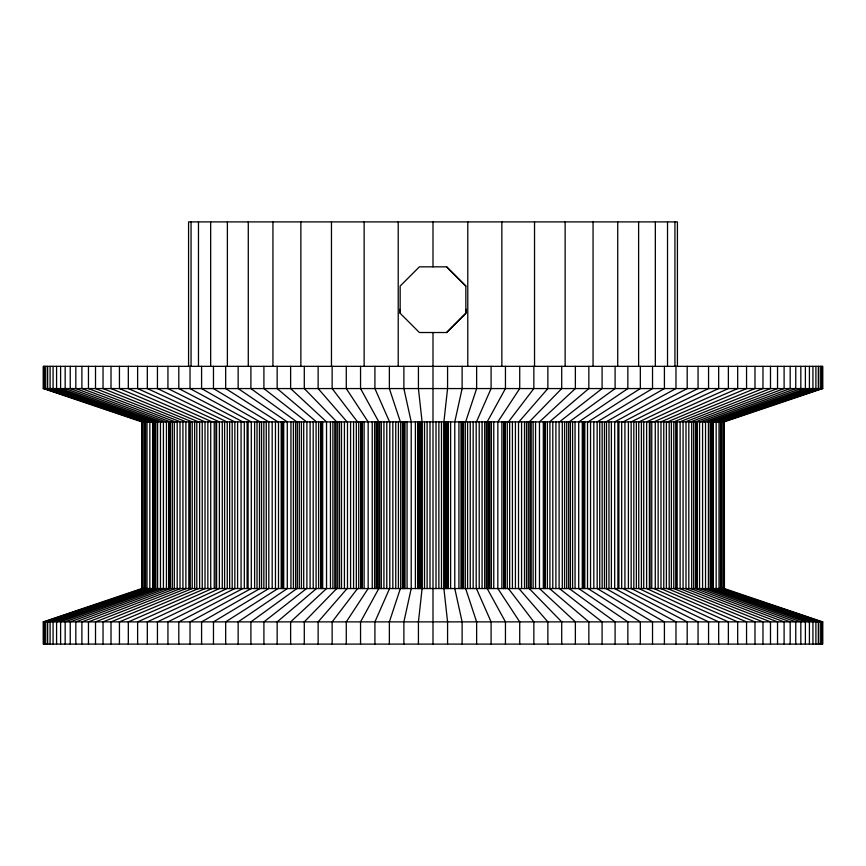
<?xml version="1.0" encoding="UTF-8"?>
<svg xmlns="http://www.w3.org/2000/svg" width="866" height="866" viewBox="0 0 866 866"><rect width="100%" height="100%" fill="white"/><g stroke="black" fill="none" stroke-linecap="round" stroke-linejoin="round"><path stroke-width="1.3" d="M222.27 588.544L222.27 421.894M254.615 588.544L254.615 421.894M290.944 588.544L290.944 421.894M330.444 588.544L330.444 421.894M372.239 588.544L372.239 421.894M415.388 588.544L415.388 421.894M458.926 588.544L458.926 421.894M501.89 588.544L501.89 421.894M543.318 588.544L543.318 421.894M582.288 588.544L582.288 421.894M617.913 588.544L617.913 421.894M649.403 588.544L649.403 421.894M422.099 588.544L418.43 621.875L418.43 644.098M443.901 421.894L447.57 388.563L447.57 366.34M466.384 309.314L465.843 313.286L446.607 332.522L419.393 332.522L400.157 313.286L399.616 309.314M400.373 588.544L389.364 621.875L389.364 644.098M465.627 421.894L476.636 388.563L476.636 366.34M389.57 588.544L374.913 621.875L374.913 644.098M476.43 421.894L491.087 388.563L491.087 366.34M378.821 588.544L360.548 621.875L360.548 644.098M487.179 421.894L505.452 388.563L505.452 366.34M357.571 588.544L332.143 621.875L332.143 644.098M508.429 421.894L533.857 388.563L533.857 366.34M347.104 588.544L318.136 621.875L318.136 644.098M518.896 421.894L547.864 388.563L547.864 366.34M336.755 588.544L304.291 621.875L304.291 644.098M529.245 421.894L561.709 388.563L561.709 366.34M446.607 332.522L465.843 313.286L465.843 286.072L446.607 266.836L419.393 266.836L400.157 286.072L400.157 313.286M316.469 588.544L277.163 621.875L277.163 644.098M549.531 421.894L588.837 388.563L588.837 366.34M306.553 588.544L263.913 621.875L263.913 644.098M559.447 421.894L602.087 388.563L602.087 366.34M296.832 588.544L250.902 621.875L250.902 644.098M569.168 421.894L615.098 388.563L615.098 366.34M277.954 588.544L225.669 621.875L225.669 644.098M588.046 421.894L640.331 388.563L640.331 366.34M259.952 588.544L201.583 621.875L201.583 644.098M606.048 421.894L664.417 388.563L664.417 366.34M242.913 588.544L178.807 621.875L178.807 644.098M623.087 421.894L687.193 388.563L687.193 366.34M234.783 588.544L167.939 621.875L167.939 644.098M631.217 421.894L698.061 388.563L698.061 366.34M226.935 588.544L157.439 621.875L157.439 644.098M639.065 421.894L708.561 388.563L708.561 366.34M212.116 588.544L137.618 621.875L137.618 644.098M653.884 421.894L728.382 388.563L728.382 366.34M205.155 588.544L128.32 621.875L128.32 644.098M660.845 421.894L737.68 388.563L737.68 366.34M198.52 588.544L119.443 621.875L119.443 644.098M667.48 421.894L746.557 388.563L746.557 366.34M186.244 588.544L103.032 621.875L103.032 644.098M679.756 421.894L762.968 388.563L762.968 366.34M180.626 588.544L95.509 621.875L95.509 644.098M685.374 421.894L770.491 388.563L770.491 366.34M175.354 588.544L88.462 621.875L88.462 644.098M690.646 421.894L777.538 388.563L777.538 366.34M165.893 588.544L75.818 621.875L75.818 644.098M700.107 421.894L790.182 388.563L790.182 366.34M161.726 588.544L70.243 621.875L70.243 644.098M704.274 421.894L795.757 388.563L795.757 366.34M157.937 588.544L65.166 621.875L65.166 644.098M708.063 421.894L800.833 388.563L800.833 366.34M151.507 588.544L56.582 621.875L56.582 644.098M714.493 421.894L809.418 388.563L809.418 366.34M148.887 588.544L53.075 621.875L53.075 644.098M717.113 421.894L812.925 388.563L812.925 366.34M146.657 588.544L50.098 621.875L50.098 644.098M719.343 421.894L815.902 388.563L815.902 366.34M143.41 588.544L44.393 621.875L44.393 644.098M722.59 421.894L821.607 388.563L821.607 366.34M724.214 588.544L822.7 621.875L822.7 644.098L43.3 644.098L43.3 621.875L141.786 588.544M724.214 421.894L822.7 388.563L822.7 366.34L43.3 366.34L43.3 388.563L141.786 421.894M43.3 388.563L822.7 388.563M141.58 421.894L724.42 421.894M141.58 588.544L724.42 588.544L724.344 421.894M43.3 621.875L822.7 621.875M722.59 588.544L821.607 621.875L821.607 644.098M143.41 421.894L44.393 388.563L44.393 366.34M719.343 588.544L815.902 621.875L815.902 644.098M146.657 421.894L50.098 388.563L50.098 366.34M717.113 588.544L812.925 621.875L812.925 644.098M148.887 421.894L53.075 388.563L53.075 366.34M714.493 588.544L809.418 621.875L809.418 644.098M151.507 421.894L56.582 388.563L56.582 366.34M708.063 588.544L800.833 621.875L800.833 644.098M157.937 421.894L65.166 388.563L65.166 366.34M704.274 588.544L795.757 621.875L795.757 644.098M161.726 421.894L70.243 388.563L70.243 366.34M700.107 588.544L790.182 621.875L790.182 644.098M165.893 421.894L75.818 388.563L75.818 366.34M690.646 588.544L777.538 621.875L777.538 644.098M175.354 421.894L88.462 388.563L88.462 366.34M685.374 588.544L770.491 621.875L770.491 644.098M180.626 421.894L95.509 388.563L95.509 366.34M679.756 588.544L762.968 621.875L762.968 644.098M186.244 421.894L103.032 388.563L103.032 366.34M667.48 588.544L746.557 621.875L746.557 644.098M198.52 421.894L119.443 388.563L119.443 366.34M660.845 588.544L737.68 621.875L737.68 644.098M205.155 421.894L128.32 388.563L128.32 366.34M653.884 588.544L728.382 621.875L728.382 644.098M212.116 421.894L137.618 388.563L137.618 366.34M639.065 588.544L708.561 621.875L708.561 644.098M226.935 421.894L157.439 388.563L157.439 366.34M631.217 588.544L698.061 621.875L698.061 644.098M234.783 421.894L167.939 388.563L167.939 366.34M623.087 588.544L687.193 621.875L687.193 644.098M242.913 421.894L178.807 388.563L178.807 366.34M606.048 588.544L664.417 621.875L664.417 644.098M259.952 421.894L201.583 388.563L201.583 366.34M588.046 588.544L640.331 621.875L640.331 644.098M277.954 421.894L225.669 388.563L225.669 366.34M569.168 588.544L615.098 621.875L615.098 644.098M296.832 421.894L250.902 388.563L250.902 366.34M559.447 588.544L602.087 621.875L602.087 644.098M306.553 421.894L263.913 388.563L263.913 366.34M549.531 588.544L588.837 621.875L588.837 644.098M316.469 421.894L277.163 388.563L277.163 366.34M465.843 286.072L446.607 266.836M529.245 588.544L561.709 621.875L561.709 644.098M336.755 421.894L304.291 388.563L304.291 366.34M518.896 588.544L547.864 621.875L547.864 644.098M347.104 421.894L318.136 388.563L318.136 366.34M508.429 588.544L533.857 621.875L533.857 644.098M357.571 421.894L332.143 388.563L332.143 366.34M487.179 588.544L505.452 621.875L505.452 644.098M378.821 421.894L360.548 388.563L360.548 366.34M476.43 588.544L491.087 621.875L491.087 644.098M389.57 421.894L374.913 388.563L374.913 366.34M465.627 588.544L476.636 621.875L476.636 644.098M400.373 421.894L389.364 388.563L389.364 366.34M443.901 588.544L447.57 621.875L447.57 644.098M422.099 421.894L418.43 388.563L418.43 366.34M822.429 366.34L822.429 388.563M822.429 621.875L822.429 644.098M820.254 366.34L820.254 388.563M820.254 621.875L820.254 644.098M818.348 366.34L818.348 388.563L721.162 421.894L721.162 588.544L818.348 621.875L818.348 644.098M805.391 366.34L805.391 388.563L711.473 421.894L711.473 588.544L805.391 621.875L805.391 644.098M784.109 366.34L784.109 388.563L695.56 421.894L695.56 588.544L784.109 621.875L784.109 644.098M754.99 366.34L754.99 388.563L673.78 421.894L673.78 588.544L754.99 621.875L754.99 644.098M723.186 421.894L723.186 588.544M721.714 421.894L721.714 588.544M720.469 421.894L720.469 588.544M718.997 421.894L718.997 588.544M718.672 366.34L718.672 388.563L646.621 421.894L646.621 588.544L718.672 621.875L718.672 644.098M716.16 421.894L716.16 588.544M713.14 421.894L713.14 588.544M712.631 421.894L712.631 588.544M710.174 421.894L710.174 588.544M708.42 421.894L708.42 588.544M705.53 421.894L705.53 588.544M702.575 421.894L702.575 588.544M699.555 421.894L699.555 588.544M697.303 421.894L697.303 588.544M697.195 421.894L697.195 588.544M693.677 421.894L693.677 588.544M691.696 421.894L691.696 588.544M688.816 421.894L688.816 588.544M685.991 421.894L685.991 588.544M683.068 421.894L683.068 588.544M680.113 421.894L680.113 588.544M677.428 366.34L677.428 221.902L188.571 221.902L188.571 366.34M677.158 421.894L677.158 588.544M676.335 421.894L676.335 588.544M675.978 366.34L675.978 388.563L614.698 421.894L614.698 588.544L675.978 621.875L675.978 644.098M676.065 421.894L676.065 588.544M674.939 221.902L674.939 366.34M671.367 421.894L671.367 588.544M669.191 421.894L669.191 588.544M667.524 221.902L667.524 366.34M666.387 421.894L666.387 588.544M663.767 421.894L663.767 588.544M660.985 421.894L660.985 588.544M658.149 421.894L658.149 588.544M655.335 221.902L655.335 366.34M655.27 421.894L655.27 588.544M652.531 366.34L652.531 388.563L597.161 421.894L597.183 588.544L652.531 621.875L652.531 644.098M651.752 421.894L651.752 588.544M650.03 421.894L650.03 588.544M643.73 421.894L643.73 588.544M641.403 421.894L641.403 588.544M638.621 221.902L638.621 366.34M638.74 421.894L638.74 588.544M636.369 421.894L636.369 588.544M633.815 421.894L633.815 588.544M631.162 421.894L631.162 588.544M628.402 421.894L628.402 588.544M627.85 366.34L627.85 388.563L578.705 421.894L578.705 588.544L627.85 621.875L627.85 644.098M624.927 421.894L624.927 588.544M621.68 421.894L621.68 588.544M618.887 421.894L618.887 588.544M617.718 221.902L617.718 366.34M611.385 421.894L611.385 588.544M608.971 421.894L608.971 588.544M606.503 421.894L606.503 588.544M604.446 421.894L604.446 588.544M602.151 421.894L602.151 588.544M599.737 421.894L599.737 588.544M593.816 421.894L593.816 588.544M593.058 221.902L593.058 366.34M590.547 421.894L590.547 588.544M587.505 421.894L587.505 588.544M584.788 421.894L584.788 588.544M583.587 421.894L583.587 588.544M575.37 366.34L575.37 388.563L539.464 421.894L539.464 588.544L575.37 621.875L575.37 644.098M575.056 421.894L575.056 588.544M572.599 421.894L572.599 588.544M570.391 421.894L570.391 588.544M568.681 421.894L568.681 588.544M566.721 421.894L566.721 588.544M565.141 221.902L565.141 366.34M564.589 421.894L564.589 588.544M562.294 421.894L562.294 588.544M559.111 421.894L559.111 588.544M555.907 421.894L555.907 588.544M552.8 421.894L552.8 588.544M549.91 421.894L549.91 588.544M547.377 421.894L547.377 588.544M545.309 421.894L545.309 588.544M544.844 421.894L544.92 588.544M535.556 421.894L535.556 588.544M534.538 221.902L534.538 366.34M533.11 421.894L533.11 588.544M531.204 421.894L531.204 588.544M529.884 421.894L529.884 588.544M528.292 421.894L528.292 588.544M526.506 421.894L526.506 588.544M524.515 421.894L524.515 588.544M521.581 421.894L521.581 588.544M519.719 366.34L519.719 388.563L497.842 421.894L497.842 588.544L519.719 621.875L519.719 644.098M518.518 421.894L518.518 588.544M515.422 421.894L515.422 588.544M512.423 421.894L512.423 588.544M509.663 421.894L509.663 588.544M507.281 421.894L507.281 588.544M505.365 421.894L505.365 588.544M504.034 421.894L504.109 588.544M503.752 421.894L503.752 588.544M503.633 421.894L503.655 588.544M501.858 221.902L501.858 366.34M493.761 421.894L493.761 588.544M491.39 421.894L491.39 588.544M489.82 421.894L489.82 588.544M488.933 421.894L488.933 588.544M487.742 421.894L487.742 588.544M486.335 421.894L486.335 588.544M484.689 421.894L484.689 588.544M482.081 421.894L482.081 588.544M479.212 421.894L479.212 588.544M476.192 421.894L476.192 588.544M473.161 421.894L473.161 588.544M470.238 421.894L470.238 588.544M467.781 221.902L467.781 366.34M467.586 421.894L467.586 588.544M465.302 421.894L465.302 588.544M463.505 421.894L463.505 588.544M462.66 421.894L462.66 588.544M462.119 366.34L462.119 388.563L454.78 421.894L454.78 588.544L462.119 621.875L462.119 644.098M462.098 421.894L462.098 588.544M461.784 421.894L461.784 588.544M461.004 421.894L461.004 588.544M450.612 421.894L450.612 588.544M448.361 421.894L448.361 588.544M447.181 421.894L447.181 588.544M446.726 421.894L446.726 588.544M445.968 421.894L445.968 588.544M444.972 421.894L444.972 588.544M443.717 421.894L443.717 588.544M441.487 421.894L441.487 588.544M438.878 421.894L438.878 588.544M436.009 421.894L436.009 588.544M433 221.902L433 266.836M433 332.522L433 644.098M429.991 421.894L429.991 588.544M427.122 421.894L427.122 588.544M424.513 421.894L424.513 588.544M422.283 421.894L422.283 588.544M421.028 421.894L421.028 588.544M420.032 421.894L420.032 588.544M419.274 421.894L419.274 588.544M418.819 421.894L418.819 588.544M417.639 421.894L417.639 588.544M407.074 421.894L407.074 588.544M404.996 421.894L404.996 588.544M404.216 421.894L404.216 588.544M403.902 421.894L403.902 588.544M403.881 366.34L403.881 388.563L411.22 421.894L411.22 588.544L403.881 621.875L403.881 644.098M403.34 421.894L403.34 588.544M402.495 421.894L402.495 588.544M400.698 421.894L400.698 588.544M398.414 421.894L398.414 588.544M398.219 221.902L398.219 366.34M395.762 421.894L395.762 588.544M392.839 421.894L392.839 588.544M389.808 421.894L389.808 588.544M386.788 421.894L386.788 588.544M383.919 421.894L383.919 588.544M381.311 421.894L381.311 588.544M379.665 421.894L379.665 588.544M378.258 421.894L378.258 588.544M377.067 421.894L377.067 588.544M376.18 421.894L376.18 588.544M374.61 421.894L374.61 588.544M364.142 221.902L364.142 366.34M364.11 421.894L364.11 588.544M362.367 421.894L362.345 588.544M361.891 421.894L361.966 588.544M360.635 421.894L360.635 588.544M358.719 421.894L358.719 588.544M356.337 421.894L356.337 588.544M353.577 421.894L353.577 588.544M350.578 421.894L350.578 588.544M347.483 421.894L347.483 588.544M346.281 366.34L346.281 388.563L368.158 421.894L368.158 588.544L346.281 621.875L346.281 644.098M344.419 421.894L344.419 588.544M341.485 421.894L341.485 588.544M339.494 421.894L339.494 588.544M337.708 421.894L337.708 588.544M336.116 421.894L336.116 588.544M334.796 421.894L334.796 588.544M332.89 421.894L332.89 588.544M331.462 221.902L331.462 366.34M322.682 421.894L322.682 588.544M321.156 421.894L321.08 588.544M320.691 421.894L320.691 588.544M318.623 421.894L318.623 588.544M316.09 421.894L316.09 588.544M313.2 421.894L313.2 588.544M310.093 421.894L310.093 588.544M306.889 421.894L306.889 588.544M303.706 421.894L303.706 588.544M301.411 421.894L301.411 588.544M300.859 221.902L300.859 366.34M299.279 421.894L299.279 588.544M297.319 421.894L297.319 588.544M295.609 421.894L295.609 588.544M293.401 421.894L293.401 588.544M290.63 366.34L290.63 388.563L326.536 421.894L326.536 588.544L290.63 621.875L290.63 644.098M283.712 421.894L283.712 588.544M282.413 421.894L282.413 588.544M281.212 421.894L281.212 588.544M278.495 421.894L278.495 588.544M275.453 421.894L275.453 588.544M272.942 221.902L272.942 366.34M272.184 421.894L272.184 588.544M266.263 421.894L266.263 588.544M263.849 421.894L263.849 588.544M261.554 421.894L261.554 588.544M259.497 421.894L259.497 588.544M257.029 421.894L257.029 588.544M248.282 221.902L248.282 366.34M248.087 421.894L248.087 588.544M247.113 421.894L247.113 588.544M244.32 421.894L244.32 588.544M241.073 421.894L241.073 588.544M238.15 366.34L238.15 388.563L287.296 421.894L287.296 588.544L238.15 621.875L238.15 644.098M237.598 421.894L237.598 588.544M234.838 421.894L234.838 588.544M232.185 421.894L232.185 588.544M229.631 421.894L229.631 588.544M227.379 221.902L227.379 366.34M227.26 421.894L227.26 588.544M224.597 421.894L224.597 588.544M216.597 421.894L216.597 588.544M215.97 421.894L215.97 588.544M214.248 421.894L214.248 588.544M213.469 366.34L213.469 388.563L268.839 421.894L268.817 588.544L213.469 621.875L213.469 644.098M210.665 221.902L210.665 366.34M210.73 421.894L210.73 588.544M207.851 421.894L207.851 588.544M205.015 421.894L205.015 588.544M202.233 421.894L202.233 588.544M199.613 421.894L199.613 588.544M198.476 221.902L198.476 366.34M196.809 421.894L196.809 588.544M194.634 421.894L194.634 588.544M191.061 221.902L191.061 366.34M190.022 366.34L190.022 388.563L251.302 421.894L251.302 588.544L190.022 621.875L190.022 644.098M189.935 421.894L189.935 588.544M189.665 421.894L189.665 588.544M188.842 421.894L188.842 588.544M185.887 421.894L185.887 588.544M182.932 421.894L182.932 588.544M180.009 421.894L180.009 588.544M177.184 421.894L177.184 588.544M174.304 421.894L174.304 588.544M172.323 421.894L172.323 588.544M168.805 421.894L168.805 588.544M168.697 421.894L168.697 588.544M166.445 421.894L166.445 588.544M163.425 421.894L163.425 588.544M160.47 421.894L160.47 588.544M157.58 421.894L157.58 588.544M155.826 421.894L155.826 588.544M153.369 421.894L153.369 588.544M152.86 421.894L152.86 588.544M149.84 421.894L149.84 588.544M147.328 366.34L147.328 388.563L219.379 421.894L219.379 588.544L147.328 621.875L147.328 644.098M147.004 421.894L147.004 588.544M145.531 421.894L145.531 588.544M144.286 421.894L144.286 588.544M142.814 421.894L142.814 588.544M141.656 421.894L141.656 588.544M111.01 366.34L111.01 388.563L192.22 421.894L192.22 588.544L111.01 621.875L111.01 644.098M81.891 366.34L81.891 388.563L170.44 421.894L170.44 588.544L81.891 621.875L81.891 644.098M60.609 366.34L60.609 388.563L154.527 421.894L154.527 588.544L60.609 621.875L60.609 644.098M47.652 366.34L47.652 388.563L144.839 421.894L144.839 588.544L47.652 621.875L47.652 644.098M45.746 366.34L45.746 388.563M45.746 621.875L45.746 644.098M43.571 366.34L43.571 388.563M43.571 621.875L43.571 644.098"/></g></svg>
